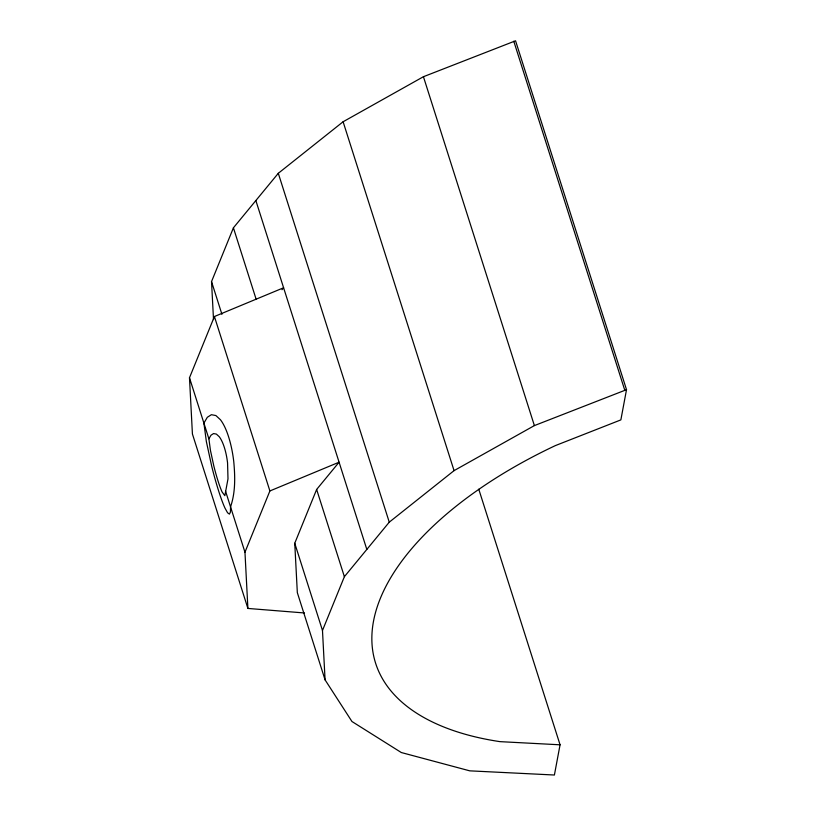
<?xml version="1.0" encoding="UTF-8"?>
<svg xmlns="http://www.w3.org/2000/svg" width="816" height="816" viewBox="0 0 816 816"><rect width="100%" height="100%" fill="white"/><g stroke="black" fill="none" stroke-linecap="round" stroke-linejoin="round"><path stroke-width="1.22" d="M208.896 438.824L211.028 435.173L213.578 433.561L216.383 434.092L219.239 436.723A31.345 10.363 83.8 0 1 227.562 462.886L227.99 478.88L224.849 495.689L222.115 492.007A31.345 3.488 76 0 1 213.792 465.844L210.436 450.371L208.896 438.824L189.485 377.767L214.414 316.516L283.601 287.773L281.999 289.721M478.768 489.202L560.062 744.804L554.401 775.016L469.771 770.845L401.309 752.536L351.951 721.507L325.074 679.871L297.33 592.651L294.749 543.262L316.639 489.467L339.079 462.213L269.892 490.957L244.963 552.208L247.901 608.44L304.49 612.969M213.517 319.597L211.528 281.602L233.417 227.817L278.297 173.298L343.108 121.757L423.433 76.714L515.559 40.8L626.515 389.681L620.864 419.893L555.38 445.597A321.004 158.477 -17.6 0 0 499.973 741.642L560.062 744.804M325.074 679.871L322.483 630.482L344.383 576.688L389.263 522.169L454.063 470.638L534.388 425.595L626.515 389.681M513.784 41.239L624.74 390.119M423.433 76.714L534.388 425.595M343.108 121.757L454.063 470.638M278.297 173.298L389.263 522.169M255.857 200.552L366.823 549.433M233.417 227.817L256.153 299.288M316.639 489.467L344.383 576.688M211.528 281.602L221.932 314.313M294.749 543.262L322.483 630.482M214.414 316.516L269.892 490.957M225.542 491.15L244.963 552.208M247.901 608.44L192.423 434L189.485 377.767M230.54 506.848L230.428 512.091L229.429 514.121L227.593 512.795L225.043 508.225A50.153 5.579 76 0 1 211.732 466.354L206.366 441.609L203.908 423.116L207.315 417.292L211.395 414.701L215.873 415.548L220.453 419.761A50.153 16.585 83.8 0 1 233.764 461.632C235.151 476.707 235.569 492.354 230.54 506.848"/></g></svg>
